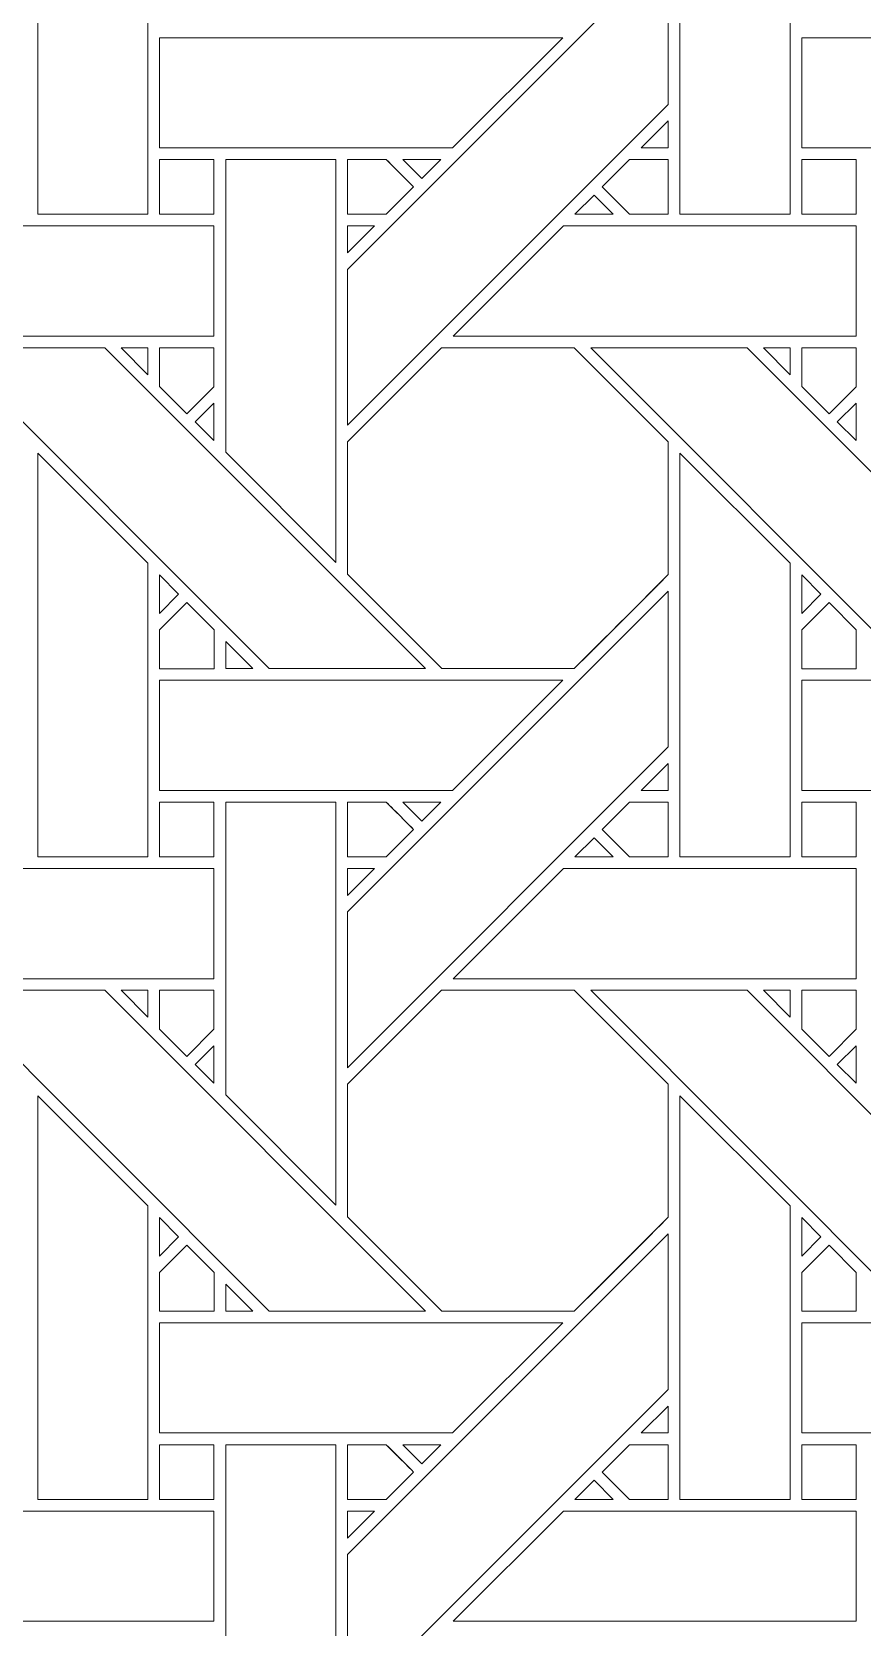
# Model space of a CAD drawing. Header units: inches. Extents: x 3.4 to 21.4, y 0.1 to 18.1.
# Drawn here: x 12.154 to 13.38, y 8.866 to 11.221 of the extents above; entities that cross this region are included whole.
import ezdxf

# ---------------------------------------------------------------- set-up
doc = ezdxf.new("R2010")
doc.units = ezdxf.units.IN
doc.header["$MEASUREMENT"] = 0
doc.layers.add('Design', color=7, linetype='Continuous', lineweight=0)

msp = doc.modelspace()

# ---------------------------------------------------------------- linework, layer by layer
at = {"layer": 'Design'}
for points, knots in [([(3.3829, 18.0948), (3.3829, 18.0948), (3.3829, 0.0948), (3.3829, 0.0948), (3.3829, 0.0948), (21.3829, 0.0948), (21.3829, 0.0948), (21.3829, 0.0948), (21.3829, 18.0948), (21.3829, 18.0948), (21.3829, 18.0948), (3.3829, 18.0948), (3.3829, 18.0948)], [0, 0, 0, 0, 1, 1, 1, 2, 2, 2, 3, 3, 3, 4, 4, 4, 4]), ([(4.2402, 17.2374), (4.2402, 17.2374), (4.2402, 0.9521), (4.2402, 0.9521), (4.2402, 0.9521), (20.5255, 0.9521), (20.5255, 0.9521), (20.5255, 0.9521), (20.5255, 17.2374), (20.5255, 17.2374), (20.5255, 17.2374), (4.2402, 17.2374), (4.2402, 17.2374)], [0, 0, 0, 0, 1, 1, 1, 2, 2, 2, 3, 3, 3, 4, 4, 4, 4]), ([(12.1625, 10.9519), (12.1625, 10.9519), (12.1625, 11.5477), (12.1625, 11.5477), (12.1625, 11.5477), (12.3252, 11.3855), (12.3252, 11.3855), (12.3252, 11.3855), (12.3252, 10.9519), (12.3252, 10.9519), (12.3252, 10.9519), (12.1625, 10.9519), (12.1625, 10.9519)], [0, 0, 0, 0, 1, 1, 1, 2, 2, 2, 3, 3, 3, 4, 4, 4, 4]), ([(13.1112, 10.9519), (13.1112, 10.9519), (13.1112, 11.5477), (13.1112, 11.5477), (13.1112, 11.5477), (13.274, 11.3856), (13.274, 11.3856), (13.274, 11.3856), (13.274, 10.9519), (13.274, 10.9519), (13.274, 10.9519), (13.1112, 10.9519), (13.1112, 10.9519)], [0, 0, 0, 0, 1, 1, 1, 2, 2, 2, 3, 3, 3, 4, 4, 4, 4]), ([(13.0941, 11.1141), (13.0941, 11.1141), (12.6204, 10.6404), (12.6204, 10.6404), (12.6204, 10.6404), (12.6204, 10.8705), (12.6204, 10.8705), (12.6204, 10.8705), (13.0941, 11.3441), (13.0941, 11.3441), (13.0941, 11.3441), (13.0941, 11.1141), (13.0941, 11.1141)], [0, 0, 0, 0, 1, 1, 1, 2, 2, 2, 3, 3, 3, 4, 4, 4, 4]), ([(12.9383, 11.2126), (12.9383, 11.2126), (12.7755, 11.0499), (12.7755, 11.0499), (12.7755, 11.0499), (12.3425, 11.0499), (12.3425, 11.0499), (12.3425, 11.0499), (12.3425, 11.2126), (12.3425, 11.2126), (12.3425, 11.2126), (12.9383, 11.2126), (12.9383, 11.2126)], [0, 0, 0, 0, 1, 1, 1, 2, 2, 2, 3, 3, 3, 4, 4, 4, 4]), ([(13.887, 11.2126), (13.887, 11.2126), (13.7242, 11.0499), (13.7242, 11.0499), (13.7242, 11.0499), (13.2913, 11.0499), (13.2913, 11.0499), (13.2913, 11.0499), (13.2913, 11.2126), (13.2913, 11.2126), (13.2913, 11.2126), (13.887, 11.2126), (13.887, 11.2126)], [0, 0, 0, 0, 1, 1, 1, 2, 2, 2, 3, 3, 3, 4, 4, 4, 4]), ([(13.0543, 11.0499), (13.0543, 11.0499), (13.0941, 11.0897), (13.0941, 11.0897), (13.0941, 11.0897), (13.0941, 11.0499), (13.0941, 11.0499), (13.0941, 11.0499), (13.0543, 11.0499), (13.0543, 11.0499)], [0, 0, 0, 0, 1, 1, 1, 2, 2, 2, 3, 3, 3, 3]), ([(12.3425, 11.0327), (12.3425, 11.0327), (12.4228, 11.0327), (12.4228, 11.0327), (12.4228, 11.0327), (12.4228, 10.9519), (12.4228, 10.9519), (12.4228, 10.9519), (12.3425, 10.9519), (12.3425, 10.9519), (12.3425, 10.9519), (12.3425, 11.0327), (12.3425, 11.0327)], [0, 0, 0, 0, 1, 1, 1, 2, 2, 2, 3, 3, 3, 4, 4, 4, 4]), ([(12.4228, 11.0327), (12.4228, 11.0327), (12.4228, 10.9519), (12.4228, 10.9519), (12.4228, 10.9519), (12.3425, 10.9519), (12.3425, 10.9519), (12.3425, 10.9519), (12.3425, 11.0327), (12.3425, 11.0327), (12.3425, 11.0327), (12.4228, 11.0327), (12.4228, 11.0327)], [0, 0, 0, 0, 1, 1, 1, 2, 2, 2, 3, 3, 3, 4, 4, 4, 4]), ([(12.4403, 10.6004), (12.4403, 10.6004), (12.4403, 11.0326), (12.4403, 11.0326), (12.4403, 11.0326), (12.6032, 11.0326), (12.6032, 11.0326), (12.6032, 11.0326), (12.6032, 10.4375), (12.6032, 10.4375), (12.6032, 10.4375), (12.4403, 10.6004), (12.4403, 10.6004)], [0, 0, 0, 0, 1, 1, 1, 2, 2, 2, 3, 3, 3, 4, 4, 4, 4]), ([(12.6775, 11.0327), (12.6826, 11.0276), (12.7134, 10.9967), (12.7178, 10.9923), (12.7178, 10.9923), (12.6774, 10.9519), (12.6774, 10.9519), (12.6774, 10.9519), (12.6204, 10.9519), (12.6204, 10.9519), (12.6204, 10.9519), (12.6204, 11.0327), (12.6204, 11.0327), (12.6204, 11.0327), (12.6775, 11.0327), (12.6775, 11.0327)], [0, 0, 0, 0, 1, 1, 1, 2, 2, 2, 3, 3, 3, 4, 4, 4, 5, 5, 5, 5]), ([(12.7178, 10.9923), (12.7178, 10.9923), (12.6774, 10.9519), (12.6774, 10.9519), (12.6774, 10.9519), (12.6204, 10.9519), (12.6204, 10.9519), (12.6204, 10.9519), (12.6204, 11.0327), (12.6204, 11.0327), (12.6204, 11.0327), (12.6775, 11.0327), (12.6775, 11.0327), (12.6828, 11.0274), (12.7136, 10.9965), (12.7178, 10.9923)], [0, 0, 0, 0, 1, 1, 1, 2, 2, 2, 3, 3, 3, 4, 4, 4, 5, 5, 5, 5]), ([(12.7018, 11.0326), (12.7018, 11.0326), (12.7583, 11.0326), (12.7583, 11.0326), (12.7583, 11.0326), (12.73, 11.0045), (12.73, 11.0045), (12.73, 11.0045), (12.7018, 11.0326), (12.7018, 11.0326)], [0, 0, 0, 0, 1, 1, 1, 2, 2, 2, 3, 3, 3, 3]), ([(13.037, 10.9519), (13.037, 10.9519), (12.9966, 10.9923), (12.9966, 10.9923), (12.9966, 10.9923), (13.037, 11.0327), (13.037, 11.0327), (13.037, 11.0327), (13.0941, 11.0327), (13.0941, 11.0327), (13.0941, 11.0327), (13.0941, 10.9519), (13.0941, 10.9519), (13.0941, 10.9519), (13.037, 10.9519), (13.037, 10.9519)], [0, 0, 0, 0, 1, 1, 1, 2, 2, 2, 3, 3, 3, 4, 4, 4, 5, 5, 5, 5]), ([(13.0941, 11.0327), (13.0941, 11.0327), (13.0941, 10.9519), (13.0941, 10.9519), (13.0941, 10.9519), (13.037, 10.9519), (13.037, 10.9519), (13.037, 10.9519), (12.9966, 10.9923), (12.9966, 10.9923), (12.9966, 10.9923), (13.037, 11.0327), (13.037, 11.0327), (13.037, 11.0327), (13.0941, 11.0327), (13.0941, 11.0327)], [0, 0, 0, 0, 1, 1, 1, 2, 2, 2, 3, 3, 3, 4, 4, 4, 5, 5, 5, 5]), ([(13.2913, 11.0327), (13.2913, 11.0327), (13.3715, 11.0327), (13.3715, 11.0327), (13.3715, 11.0327), (13.3715, 10.9519), (13.3715, 10.9519), (13.3715, 10.9519), (13.2913, 10.9519), (13.2913, 10.9519), (13.2913, 10.9519), (13.2913, 11.0327), (13.2913, 11.0327)], [0, 0, 0, 0, 1, 1, 1, 2, 2, 2, 3, 3, 3, 4, 4, 4, 4]), ([(13.3715, 11.0327), (13.3715, 11.0327), (13.3715, 10.9519), (13.3715, 10.9519), (13.3715, 10.9519), (13.2913, 10.9519), (13.2913, 10.9519), (13.2913, 10.9519), (13.2913, 11.0327), (13.2913, 11.0327), (13.2913, 11.0327), (13.3715, 11.0327), (13.3715, 11.0327)], [0, 0, 0, 0, 1, 1, 1, 2, 2, 2, 3, 3, 3, 4, 4, 4, 4]), ([(13.0127, 10.9519), (13.0127, 10.9519), (12.9562, 10.9519), (12.9562, 10.9519), (12.9562, 10.9519), (12.9845, 10.9801), (12.9845, 10.9801), (12.9845, 10.9801), (13.0127, 10.9519), (13.0127, 10.9519)], [0, 0, 0, 0, 1, 1, 1, 2, 2, 2, 3, 3, 3, 3]), ([(12.4228, 10.9347), (12.4228, 10.9347), (12.4228, 10.7719), (12.4228, 10.7719), (12.4228, 10.7719), (11.8275, 10.7719), (11.8275, 10.7719), (11.8275, 10.7719), (11.9904, 10.9347), (11.9904, 10.9347), (11.9904, 10.9347), (12.4228, 10.9347), (12.4228, 10.9347)], [0, 0, 0, 0, 1, 1, 1, 2, 2, 2, 3, 3, 3, 4, 4, 4, 4]), ([(12.6602, 10.9347), (12.6602, 10.9347), (12.6204, 10.8949), (12.6204, 10.8949), (12.6204, 10.8949), (12.6204, 10.9347), (12.6204, 10.9347), (12.6204, 10.9347), (12.6602, 10.9347), (12.6602, 10.9347)], [0, 0, 0, 0, 1, 1, 1, 2, 2, 2, 3, 3, 3, 3]), ([(13.3715, 10.9347), (13.3715, 10.9347), (13.3715, 10.7719), (13.3715, 10.7719), (13.3715, 10.7719), (12.7762, 10.7719), (12.7762, 10.7719), (12.7762, 10.7719), (12.9391, 10.9347), (12.9391, 10.9347), (12.9391, 10.9347), (13.3715, 10.9347), (13.3715, 10.9347)], [0, 0, 0, 0, 1, 1, 1, 2, 2, 2, 3, 3, 3, 4, 4, 4, 4]), ([(12.7354, 10.2811), (12.7354, 10.2811), (12.5044, 10.2811), (12.5044, 10.2811), (12.5044, 10.2811), (12.0308, 10.7548), (12.0308, 10.7548), (12.0308, 10.7548), (12.2618, 10.7548), (12.2618, 10.7548), (12.2618, 10.7548), (12.7354, 10.2811), (12.7354, 10.2811)], [0, 0, 0, 0, 1, 1, 1, 2, 2, 2, 3, 3, 3, 4, 4, 4, 4]), ([(12.2859, 10.7548), (12.2859, 10.7548), (12.3253, 10.7548), (12.3253, 10.7548), (12.3253, 10.7548), (12.3253, 10.715), (12.3253, 10.715), (12.3253, 10.715), (12.2859, 10.7548), (12.2859, 10.7548)], [0, 0, 0, 0, 1, 1, 1, 2, 2, 2, 3, 3, 3, 3]), ([(12.4228, 10.7548), (12.4228, 10.7548), (12.4228, 10.6972), (12.4228, 10.6972), (12.4228, 10.6972), (12.3828, 10.6573), (12.3828, 10.6573), (12.3828, 10.6573), (12.3425, 10.6976), (12.3425, 10.6976), (12.3425, 10.6976), (12.3425, 10.7548), (12.3425, 10.7548), (12.3425, 10.7548), (12.4228, 10.7548), (12.4228, 10.7548)], [0, 0, 0, 0, 1, 1, 1, 2, 2, 2, 3, 3, 3, 4, 4, 4, 5, 5, 5, 5]), ([(12.4228, 10.6972), (12.4228, 10.6972), (12.3828, 10.6573), (12.3828, 10.6573), (12.3828, 10.6573), (12.3425, 10.6976), (12.3425, 10.6976), (12.3425, 10.6976), (12.3425, 10.7548), (12.3425, 10.7548), (12.3425, 10.7548), (12.4228, 10.7548), (12.4228, 10.7548), (12.4228, 10.7548), (12.4228, 10.6972), (12.4228, 10.6972)], [0, 0, 0, 0, 1, 1, 1, 2, 2, 2, 3, 3, 3, 4, 4, 4, 5, 5, 5, 5]), ([(12.7591, 10.7548), (12.7591, 10.7548), (12.9553, 10.7548), (12.9553, 10.7548), (12.9553, 10.7548), (13.0941, 10.6161), (13.0941, 10.6161), (13.0941, 10.6161), (13.0941, 10.4199), (13.0941, 10.4199), (13.0763, 10.4019), (12.9643, 10.2902), (12.9553, 10.2812), (12.9553, 10.2812), (12.7596, 10.2812), (12.7596, 10.2812), (12.7596, 10.2812), (12.6204, 10.4204), (12.6204, 10.4204), (12.6204, 10.4204), (12.6204, 10.6161), (12.6204, 10.6161), (12.6204, 10.6161), (12.7591, 10.7548), (12.7591, 10.7548)], [0, 0, 0, 0, 1, 1, 1, 2, 2, 2, 3, 3, 3, 4, 4, 4, 5, 5, 5, 6, 6, 6, 7, 7, 7, 8, 8, 8, 8]), ([(13.0941, 10.6161), (13.0941, 10.6161), (13.0941, 10.4199), (13.0941, 10.4199), (13.0759, 10.4016), (12.9641, 10.2899), (12.9553, 10.2812), (12.9553, 10.2812), (12.7596, 10.2812), (12.7596, 10.2812), (12.7596, 10.2812), (12.6204, 10.4204), (12.6204, 10.4204), (12.6204, 10.4204), (12.6204, 10.6161), (12.6204, 10.6161), (12.6204, 10.6161), (12.7591, 10.7548), (12.7591, 10.7548), (12.7591, 10.7548), (12.9553, 10.7548), (12.9553, 10.7548), (12.9553, 10.7548), (13.0941, 10.6161), (13.0941, 10.6161)], [0, 0, 0, 0, 1, 1, 1, 2, 2, 2, 3, 3, 3, 4, 4, 4, 5, 5, 5, 6, 6, 6, 7, 7, 7, 8, 8, 8, 8]), ([(13.6841, 10.2811), (13.6841, 10.2811), (13.4531, 10.2811), (13.4531, 10.2811), (13.4531, 10.2811), (12.9795, 10.7548), (12.9795, 10.7548), (12.9795, 10.7548), (13.2105, 10.7548), (13.2105, 10.7548), (13.2105, 10.7548), (13.6841, 10.2811), (13.6841, 10.2811)], [0, 0, 0, 0, 1, 1, 1, 2, 2, 2, 3, 3, 3, 4, 4, 4, 4]), ([(13.2346, 10.7548), (13.2346, 10.7548), (13.2741, 10.7548), (13.2741, 10.7548), (13.2741, 10.7548), (13.2741, 10.715), (13.2741, 10.715), (13.2741, 10.715), (13.2346, 10.7548), (13.2346, 10.7548)], [0, 0, 0, 0, 1, 1, 1, 2, 2, 2, 3, 3, 3, 3]), ([(13.3715, 10.7548), (13.3715, 10.7548), (13.3715, 10.6972), (13.3715, 10.6972), (13.3715, 10.6972), (13.3316, 10.6573), (13.3316, 10.6573), (13.3316, 10.6573), (13.2913, 10.6976), (13.2913, 10.6976), (13.2913, 10.6976), (13.2913, 10.7548), (13.2913, 10.7548), (13.2913, 10.7548), (13.3715, 10.7548), (13.3715, 10.7548)], [0, 0, 0, 0, 1, 1, 1, 2, 2, 2, 3, 3, 3, 4, 4, 4, 5, 5, 5, 5]), ([(13.3715, 10.6972), (13.3715, 10.6972), (13.3316, 10.6573), (13.3316, 10.6573), (13.3316, 10.6573), (13.2913, 10.6976), (13.2913, 10.6976), (13.2913, 10.6976), (13.2913, 10.7548), (13.2913, 10.7548), (13.2913, 10.7548), (13.3715, 10.7548), (13.3715, 10.7548), (13.3715, 10.7548), (13.3715, 10.6972), (13.3715, 10.6972)], [0, 0, 0, 0, 1, 1, 1, 2, 2, 2, 3, 3, 3, 4, 4, 4, 5, 5, 5, 5]), ([(12.4228, 10.6729), (12.4228, 10.6729), (12.4228, 10.6178), (12.4228, 10.6178), (12.4228, 10.6178), (12.395, 10.6452), (12.395, 10.6452), (12.395, 10.6452), (12.4228, 10.6729), (12.4228, 10.6729)], [0, 0, 0, 0, 1, 1, 1, 2, 2, 2, 3, 3, 3, 3]), ([(13.3715, 10.6729), (13.3715, 10.6729), (13.3715, 10.6178), (13.3715, 10.6178), (13.3715, 10.6178), (13.3438, 10.6452), (13.3438, 10.6452), (13.3438, 10.6452), (13.3715, 10.6729), (13.3715, 10.6729)], [0, 0, 0, 0, 1, 1, 1, 2, 2, 2, 3, 3, 3, 3]), ([(12.1625, 10.0031), (12.1625, 10.0031), (12.1625, 10.599), (12.1625, 10.599), (12.1625, 10.599), (12.3252, 10.4368), (12.3252, 10.4368), (12.3252, 10.4368), (12.3252, 10.0031), (12.3252, 10.0031), (12.3252, 10.0031), (12.1625, 10.0031), (12.1625, 10.0031)], [0, 0, 0, 0, 1, 1, 1, 2, 2, 2, 3, 3, 3, 4, 4, 4, 4]), ([(13.1112, 10.0031), (13.1112, 10.0031), (13.1112, 10.599), (13.1112, 10.599), (13.1112, 10.599), (13.274, 10.4368), (13.274, 10.4368), (13.274, 10.4368), (13.274, 10.0031), (13.274, 10.0031), (13.274, 10.0031), (13.1112, 10.0031), (13.1112, 10.0031)], [0, 0, 0, 0, 1, 1, 1, 2, 2, 2, 3, 3, 3, 4, 4, 4, 4]), ([(12.3425, 10.3626), (12.3425, 10.3626), (12.3425, 10.4193), (12.3425, 10.4193), (12.3425, 10.4193), (12.3707, 10.3908), (12.3707, 10.3908), (12.3707, 10.3908), (12.3425, 10.3626), (12.3425, 10.3626)], [0, 0, 0, 0, 1, 1, 1, 2, 2, 2, 3, 3, 3, 3]), ([(13.2913, 10.3626), (13.2913, 10.3626), (13.2913, 10.4193), (13.2913, 10.4193), (13.2913, 10.4193), (13.3195, 10.3908), (13.3195, 10.3908), (13.3195, 10.3908), (13.2913, 10.3626), (13.2913, 10.3626)], [0, 0, 0, 0, 1, 1, 1, 2, 2, 2, 3, 3, 3, 3]), ([(13.0941, 10.1654), (13.0941, 10.1654), (12.6204, 9.6917), (12.6204, 9.6917), (12.6204, 9.6917), (12.6204, 9.9218), (12.6204, 9.9218), (12.6204, 9.9218), (13.0941, 10.3954), (13.0941, 10.3954), (13.0941, 10.3954), (13.0941, 10.1654), (13.0941, 10.1654)], [0, 0, 0, 0, 1, 1, 1, 2, 2, 2, 3, 3, 3, 4, 4, 4, 4]), ([(12.3425, 10.2809), (12.3425, 10.2809), (12.3425, 10.3382), (12.3425, 10.3382), (12.3425, 10.3382), (12.3829, 10.3785), (12.3829, 10.3785), (12.3829, 10.3785), (12.4232, 10.3382), (12.4232, 10.3382), (12.4232, 10.3382), (12.4232, 10.2809), (12.4232, 10.2809), (12.4232, 10.2809), (12.3425, 10.2809), (12.3425, 10.2809)], [0, 0, 0, 0, 1, 1, 1, 2, 2, 2, 3, 3, 3, 4, 4, 4, 5, 5, 5, 5]), ([(12.3829, 10.3785), (12.3829, 10.3785), (12.4232, 10.3382), (12.4232, 10.3382), (12.4232, 10.3382), (12.4232, 10.2809), (12.4232, 10.2809), (12.4232, 10.2809), (12.3425, 10.2809), (12.3425, 10.2809), (12.3425, 10.2809), (12.3425, 10.3382), (12.3425, 10.3382), (12.3425, 10.3382), (12.3829, 10.3785), (12.3829, 10.3785)], [0, 0, 0, 0, 1, 1, 1, 2, 2, 2, 3, 3, 3, 4, 4, 4, 5, 5, 5, 5]), ([(13.2913, 10.2809), (13.2913, 10.2809), (13.2913, 10.3382), (13.2913, 10.3382), (13.2913, 10.3382), (13.3316, 10.3785), (13.3316, 10.3785), (13.3316, 10.3785), (13.3719, 10.3382), (13.3719, 10.3382), (13.3719, 10.3382), (13.3719, 10.2809), (13.3719, 10.2809), (13.3719, 10.2809), (13.2913, 10.2809), (13.2913, 10.2809)], [0, 0, 0, 0, 1, 1, 1, 2, 2, 2, 3, 3, 3, 4, 4, 4, 5, 5, 5, 5]), ([(13.2973, 10.3442), (13.2973, 10.3442), (13.3316, 10.3785), (13.3316, 10.3785), (13.3316, 10.3785), (13.3719, 10.3382), (13.3719, 10.3382), (13.3719, 10.3382), (13.3719, 10.2809), (13.3719, 10.2809), (13.3719, 10.2809), (13.2913, 10.2809), (13.2913, 10.2809), (13.2913, 10.2809), (13.2913, 10.3382), (13.2913, 10.3382), (13.2913, 10.3382), (13.2973, 10.3442), (13.2973, 10.3442)], [0, 0, 0, 0, 1, 1, 1, 2, 2, 2, 3, 3, 3, 4, 4, 4, 5, 5, 5, 6, 6, 6, 6]), ([(12.4405, 10.2811), (12.4405, 10.2811), (12.4405, 10.3209), (12.4405, 10.3209), (12.4405, 10.3209), (12.4802, 10.2811), (12.4802, 10.2811), (12.4802, 10.2811), (12.4405, 10.2811), (12.4405, 10.2811)], [0, 0, 0, 0, 1, 1, 1, 2, 2, 2, 3, 3, 3, 3]), ([(12.9382, 10.2639), (12.9382, 10.2639), (12.7755, 10.1012), (12.7755, 10.1012), (12.7755, 10.1012), (12.3425, 10.1012), (12.3425, 10.1012), (12.3425, 10.1012), (12.3425, 10.2639), (12.3425, 10.2639), (12.3425, 10.2639), (12.9382, 10.2639), (12.9382, 10.2639)], [0, 0, 0, 0, 1, 1, 1, 2, 2, 2, 3, 3, 3, 4, 4, 4, 4]), ([(13.887, 10.2639), (13.887, 10.2639), (13.7242, 10.1012), (13.7242, 10.1012), (13.7242, 10.1012), (13.2913, 10.1012), (13.2913, 10.1012), (13.2913, 10.1012), (13.2913, 10.2639), (13.2913, 10.2639), (13.2913, 10.2639), (13.887, 10.2639), (13.887, 10.2639)], [0, 0, 0, 0, 1, 1, 1, 2, 2, 2, 3, 3, 3, 4, 4, 4, 4]), ([(13.0543, 10.1012), (13.0543, 10.1012), (13.0941, 10.141), (13.0941, 10.141), (13.0941, 10.141), (13.0941, 10.1012), (13.0941, 10.1012), (13.0941, 10.1012), (13.0543, 10.1012), (13.0543, 10.1012)], [0, 0, 0, 0, 1, 1, 1, 2, 2, 2, 3, 3, 3, 3]), ([(12.3425, 10.0839), (12.3425, 10.0839), (12.4228, 10.0839), (12.4228, 10.0839), (12.4228, 10.0839), (12.4228, 10.0031), (12.4228, 10.0031), (12.4228, 10.0031), (12.3425, 10.0031), (12.3425, 10.0031), (12.3425, 10.0031), (12.3425, 10.0839), (12.3425, 10.0839)], [0, 0, 0, 0, 1, 1, 1, 2, 2, 2, 3, 3, 3, 4, 4, 4, 4]), ([(12.4228, 10.0839), (12.4228, 10.0839), (12.4228, 10.0031), (12.4228, 10.0031), (12.4228, 10.0031), (12.3425, 10.0031), (12.3425, 10.0031), (12.3425, 10.0031), (12.3425, 10.0839), (12.3425, 10.0839), (12.3425, 10.0839), (12.4228, 10.0839), (12.4228, 10.0839)], [0, 0, 0, 0, 1, 1, 1, 2, 2, 2, 3, 3, 3, 4, 4, 4, 4]), ([(12.4403, 9.6517), (12.4403, 9.6517), (12.4403, 10.0839), (12.4403, 10.0839), (12.4403, 10.0839), (12.6032, 10.0839), (12.6032, 10.0839), (12.6032, 10.0839), (12.6032, 9.4888), (12.6032, 9.4888), (12.6032, 9.4888), (12.4403, 9.6517), (12.4403, 9.6517)], [0, 0, 0, 0, 1, 1, 1, 2, 2, 2, 3, 3, 3, 4, 4, 4, 4]), ([(12.6775, 10.0839), (12.6826, 10.0788), (12.7134, 10.048), (12.7178, 10.0436), (12.7178, 10.0436), (12.6774, 10.0032), (12.6774, 10.0032), (12.6774, 10.0032), (12.6204, 10.0032), (12.6204, 10.0032), (12.6204, 10.0032), (12.6204, 10.0839), (12.6204, 10.0839), (12.6204, 10.0839), (12.6775, 10.0839), (12.6775, 10.0839)], [0, 0, 0, 0, 1, 1, 1, 2, 2, 2, 3, 3, 3, 4, 4, 4, 5, 5, 5, 5]), ([(12.7019, 10.0595), (12.7019, 10.0595), (12.7178, 10.0436), (12.7178, 10.0436), (12.7178, 10.0436), (12.6774, 10.0032), (12.6774, 10.0032), (12.6774, 10.0032), (12.6204, 10.0032), (12.6204, 10.0032), (12.6204, 10.0032), (12.6204, 10.0839), (12.6204, 10.0839), (12.6204, 10.0839), (12.6775, 10.0839), (12.6775, 10.0839), (12.6828, 10.0786), (12.6927, 10.0688), (12.7019, 10.0595)], [0, 0, 0, 0, 1, 1, 1, 2, 2, 2, 3, 3, 3, 4, 4, 4, 5, 5, 5, 6, 6, 6, 6]), ([(12.7018, 10.0839), (12.7018, 10.0839), (12.7583, 10.0839), (12.7583, 10.0839), (12.7583, 10.0839), (12.73, 10.0557), (12.73, 10.0557), (12.73, 10.0557), (12.7018, 10.0839), (12.7018, 10.0839)], [0, 0, 0, 0, 1, 1, 1, 2, 2, 2, 3, 3, 3, 3]), ([(13.037, 10.0031), (13.037, 10.0031), (12.9966, 10.0435), (12.9966, 10.0435), (12.9966, 10.0435), (13.037, 10.084), (13.037, 10.084), (13.037, 10.084), (13.0941, 10.084), (13.0941, 10.084), (13.0941, 10.084), (13.0941, 10.0031), (13.0941, 10.0031), (13.0941, 10.0031), (13.037, 10.0031), (13.037, 10.0031)], [0, 0, 0, 0, 1, 1, 1, 2, 2, 2, 3, 3, 3, 4, 4, 4, 5, 5, 5, 5]), ([(13.0941, 10.084), (13.0941, 10.084), (13.0941, 10.0031), (13.0941, 10.0031), (13.0941, 10.0031), (13.037, 10.0031), (13.037, 10.0031), (13.037, 10.0031), (12.9966, 10.0435), (12.9966, 10.0435), (12.9966, 10.0435), (13.037, 10.084), (13.037, 10.084), (13.037, 10.084), (13.0941, 10.084), (13.0941, 10.084)], [0, 0, 0, 0, 1, 1, 1, 2, 2, 2, 3, 3, 3, 4, 4, 4, 5, 5, 5, 5]), ([(13.2913, 10.0839), (13.2913, 10.0839), (13.3715, 10.0839), (13.3715, 10.0839), (13.3715, 10.0839), (13.3715, 10.0031), (13.3715, 10.0031), (13.3715, 10.0031), (13.2913, 10.0031), (13.2913, 10.0031), (13.2913, 10.0031), (13.2913, 10.0839), (13.2913, 10.0839)], [0, 0, 0, 0, 1, 1, 1, 2, 2, 2, 3, 3, 3, 4, 4, 4, 4]), ([(13.3715, 10.0839), (13.3715, 10.0839), (13.3715, 10.0031), (13.3715, 10.0031), (13.3715, 10.0031), (13.2913, 10.0031), (13.2913, 10.0031), (13.2913, 10.0031), (13.2913, 10.0839), (13.2913, 10.0839), (13.2913, 10.0839), (13.3715, 10.0839), (13.3715, 10.0839)], [0, 0, 0, 0, 1, 1, 1, 2, 2, 2, 3, 3, 3, 4, 4, 4, 4]), ([(13.0127, 10.0031), (13.0127, 10.0031), (12.9562, 10.0031), (12.9562, 10.0031), (12.9562, 10.0031), (12.9845, 10.0314), (12.9845, 10.0314), (12.9845, 10.0314), (13.0127, 10.0031), (13.0127, 10.0031)], [0, 0, 0, 0, 1, 1, 1, 2, 2, 2, 3, 3, 3, 3]), ([(12.4228, 9.986), (12.4228, 9.986), (12.4228, 9.8232), (12.4228, 9.8232), (12.4228, 9.8232), (11.8275, 9.8232), (11.8275, 9.8232), (11.8275, 9.8232), (11.9904, 9.986), (11.9904, 9.986), (11.9904, 9.986), (12.4228, 9.986), (12.4228, 9.986)], [0, 0, 0, 0, 1, 1, 1, 2, 2, 2, 3, 3, 3, 4, 4, 4, 4]), ([(12.6602, 9.986), (12.6602, 9.986), (12.6204, 9.9462), (12.6204, 9.9462), (12.6204, 9.9462), (12.6204, 9.986), (12.6204, 9.986), (12.6204, 9.986), (12.6602, 9.986), (12.6602, 9.986)], [0, 0, 0, 0, 1, 1, 1, 2, 2, 2, 3, 3, 3, 3]), ([(13.3715, 9.986), (13.3715, 9.986), (13.3715, 9.8232), (13.3715, 9.8232), (13.3715, 9.8232), (12.7762, 9.8232), (12.7762, 9.8232), (12.7762, 9.8232), (12.9391, 9.986), (12.9391, 9.986), (12.9391, 9.986), (13.3715, 9.986), (13.3715, 9.986)], [0, 0, 0, 0, 1, 1, 1, 2, 2, 2, 3, 3, 3, 4, 4, 4, 4]), ([(12.7354, 9.3324), (12.7354, 9.3324), (12.5044, 9.3324), (12.5044, 9.3324), (12.5044, 9.3324), (12.0308, 9.8061), (12.0308, 9.8061), (12.0308, 9.8061), (12.2618, 9.8061), (12.2618, 9.8061), (12.2618, 9.8061), (12.7354, 9.3324), (12.7354, 9.3324)], [0, 0, 0, 0, 1, 1, 1, 2, 2, 2, 3, 3, 3, 4, 4, 4, 4]), ([(12.2859, 9.8061), (12.2859, 9.8061), (12.3253, 9.8061), (12.3253, 9.8061), (12.3253, 9.8061), (12.3253, 9.7662), (12.3253, 9.7662), (12.3253, 9.7662), (12.2859, 9.8061), (12.2859, 9.8061)], [0, 0, 0, 0, 1, 1, 1, 2, 2, 2, 3, 3, 3, 3]), ([(12.4228, 9.8061), (12.4228, 9.8061), (12.4228, 9.7485), (12.4228, 9.7485), (12.4228, 9.7485), (12.3828, 9.7085), (12.3828, 9.7085), (12.3828, 9.7085), (12.3425, 9.7489), (12.3425, 9.7489), (12.3425, 9.7489), (12.3425, 9.8061), (12.3425, 9.8061), (12.3425, 9.8061), (12.4228, 9.8061), (12.4228, 9.8061)], [0, 0, 0, 0, 1, 1, 1, 2, 2, 2, 3, 3, 3, 4, 4, 4, 5, 5, 5, 5]), ([(12.4228, 9.7485), (12.4228, 9.7485), (12.3828, 9.7085), (12.3828, 9.7085), (12.3828, 9.7085), (12.3425, 9.7489), (12.3425, 9.7489), (12.3425, 9.7489), (12.3425, 9.8061), (12.3425, 9.8061), (12.3425, 9.8061), (12.4228, 9.8061), (12.4228, 9.8061), (12.4228, 9.8061), (12.4228, 9.7485), (12.4228, 9.7485)], [0, 0, 0, 0, 1, 1, 1, 2, 2, 2, 3, 3, 3, 4, 4, 4, 5, 5, 5, 5]), ([(12.7591, 9.8061), (12.7591, 9.8061), (12.9553, 9.8061), (12.9553, 9.8061), (12.9553, 9.8061), (13.0941, 9.6673), (13.0941, 9.6673), (13.0941, 9.6673), (13.0941, 9.4711), (13.0941, 9.4711), (13.0763, 9.4532), (12.9643, 9.3414), (12.9553, 9.3324), (12.9553, 9.3324), (12.7596, 9.3324), (12.7596, 9.3324), (12.7596, 9.3324), (12.6204, 9.4717), (12.6204, 9.4717), (12.6204, 9.4717), (12.6204, 9.6673), (12.6204, 9.6673), (12.6204, 9.6673), (12.7591, 9.8061), (12.7591, 9.8061)], [0, 0, 0, 0, 1, 1, 1, 2, 2, 2, 3, 3, 3, 4, 4, 4, 5, 5, 5, 6, 6, 6, 7, 7, 7, 8, 8, 8, 8]), ([(13.0941, 9.4711), (13.0759, 9.4529), (12.9641, 9.3412), (12.9553, 9.3324), (12.9553, 9.3324), (12.7596, 9.3324), (12.7596, 9.3324), (12.7596, 9.3324), (12.6204, 9.4717), (12.6204, 9.4717), (12.6204, 9.4717), (12.6204, 9.6673), (12.6204, 9.6673), (12.6204, 9.6673), (12.7591, 9.8061), (12.7591, 9.8061), (12.7591, 9.8061), (12.9553, 9.8061), (12.9553, 9.8061), (12.9553, 9.8061), (13.0941, 9.6673), (13.0941, 9.6673), (13.0941, 9.6673), (13.0941, 9.4711), (13.0941, 9.4711)], [0, 0, 0, 0, 1, 1, 1, 2, 2, 2, 3, 3, 3, 4, 4, 4, 5, 5, 5, 6, 6, 6, 7, 7, 7, 8, 8, 8, 8]), ([(13.4531, 9.3324), (13.4531, 9.3324), (12.9795, 9.8061), (12.9795, 9.8061), (12.9795, 9.8061), (13.2105, 9.8061), (13.2105, 9.8061), (13.2105, 9.8061), (13.6841, 9.3324), (13.6841, 9.3324), (13.6841, 9.3324), (13.4531, 9.3324), (13.4531, 9.3324)], [0, 0, 0, 0, 1, 1, 1, 2, 2, 2, 3, 3, 3, 4, 4, 4, 4]), ([(13.2346, 9.8061), (13.2346, 9.8061), (13.2741, 9.8061), (13.2741, 9.8061), (13.2741, 9.8061), (13.2741, 9.7662), (13.2741, 9.7662), (13.2741, 9.7662), (13.2346, 9.8061), (13.2346, 9.8061)], [0, 0, 0, 0, 1, 1, 1, 2, 2, 2, 3, 3, 3, 3]), ([(13.3715, 9.8061), (13.3715, 9.8061), (13.3715, 9.7485), (13.3715, 9.7485), (13.3715, 9.7485), (13.3316, 9.7085), (13.3316, 9.7085), (13.3316, 9.7085), (13.2913, 9.7489), (13.2913, 9.7489), (13.2913, 9.7489), (13.2913, 9.8061), (13.2913, 9.8061), (13.2913, 9.8061), (13.3715, 9.8061), (13.3715, 9.8061)], [0, 0, 0, 0, 1, 1, 1, 2, 2, 2, 3, 3, 3, 4, 4, 4, 5, 5, 5, 5]), ([(13.3715, 9.7485), (13.3715, 9.7485), (13.3316, 9.7085), (13.3316, 9.7085), (13.3316, 9.7085), (13.2913, 9.7489), (13.2913, 9.7489), (13.2913, 9.7489), (13.2913, 9.8061), (13.2913, 9.8061), (13.2913, 9.8061), (13.3715, 9.8061), (13.3715, 9.8061), (13.3715, 9.8061), (13.3715, 9.7485), (13.3715, 9.7485)], [0, 0, 0, 0, 1, 1, 1, 2, 2, 2, 3, 3, 3, 4, 4, 4, 5, 5, 5, 5]), ([(12.4228, 9.7242), (12.4228, 9.7242), (12.4228, 9.6691), (12.4228, 9.6691), (12.4228, 9.6691), (12.395, 9.6964), (12.395, 9.6964), (12.395, 9.6964), (12.4228, 9.7242), (12.4228, 9.7242)], [0, 0, 0, 0, 1, 1, 1, 2, 2, 2, 3, 3, 3, 3]), ([(13.3715, 9.7242), (13.3715, 9.7242), (13.3715, 9.6691), (13.3715, 9.6691), (13.3715, 9.6691), (13.3438, 9.6964), (13.3438, 9.6964), (13.3438, 9.6964), (13.3715, 9.7242), (13.3715, 9.7242)], [0, 0, 0, 0, 1, 1, 1, 2, 2, 2, 3, 3, 3, 3]), ([(12.1625, 9.0544), (12.1625, 9.0544), (12.1625, 9.6502), (12.1625, 9.6502), (12.1625, 9.6502), (12.3252, 9.4881), (12.3252, 9.4881), (12.3252, 9.4881), (12.3252, 9.0544), (12.3252, 9.0544), (12.3252, 9.0544), (12.1625, 9.0544), (12.1625, 9.0544)], [0, 0, 0, 0, 1, 1, 1, 2, 2, 2, 3, 3, 3, 4, 4, 4, 4]), ([(13.1112, 9.0544), (13.1112, 9.0544), (13.1112, 9.6502), (13.1112, 9.6502), (13.1112, 9.6502), (13.274, 9.4881), (13.274, 9.4881), (13.274, 9.4881), (13.274, 9.0544), (13.274, 9.0544), (13.274, 9.0544), (13.1112, 9.0544), (13.1112, 9.0544)], [0, 0, 0, 0, 1, 1, 1, 2, 2, 2, 3, 3, 3, 4, 4, 4, 4]), ([(12.3425, 9.4138), (12.3425, 9.4138), (12.3425, 9.4706), (12.3425, 9.4706), (12.3425, 9.4706), (12.3707, 9.442), (12.3707, 9.442), (12.3707, 9.442), (12.3425, 9.4138), (12.3425, 9.4138)], [0, 0, 0, 0, 1, 1, 1, 2, 2, 2, 3, 3, 3, 3]), ([(13.2913, 9.4138), (13.2913, 9.4138), (13.2913, 9.4706), (13.2913, 9.4706), (13.2913, 9.4706), (13.3195, 9.442), (13.3195, 9.442), (13.3195, 9.442), (13.2913, 9.4138), (13.2913, 9.4138)], [0, 0, 0, 0, 1, 1, 1, 2, 2, 2, 3, 3, 3, 3]), ([(13.0941, 9.2166), (13.0941, 9.2166), (12.6204, 8.743), (12.6204, 8.743), (12.6204, 8.743), (12.6204, 8.9731), (12.6204, 8.9731), (12.6204, 8.9731), (13.0941, 9.4467), (13.0941, 9.4467), (13.0941, 9.4467), (13.0941, 9.2166), (13.0941, 9.2166)], [0, 0, 0, 0, 1, 1, 1, 2, 2, 2, 3, 3, 3, 4, 4, 4, 4]), ([(12.3425, 9.3322), (12.3425, 9.3322), (12.3425, 9.3895), (12.3425, 9.3895), (12.3425, 9.3895), (12.3829, 9.4298), (12.3829, 9.4298), (12.3829, 9.4298), (12.4232, 9.3895), (12.4232, 9.3895), (12.4232, 9.3895), (12.4232, 9.3322), (12.4232, 9.3322), (12.4232, 9.3322), (12.3425, 9.3322), (12.3425, 9.3322)], [0, 0, 0, 0, 1, 1, 1, 2, 2, 2, 3, 3, 3, 4, 4, 4, 5, 5, 5, 5]), ([(12.3829, 9.4298), (12.3829, 9.4298), (12.4232, 9.3895), (12.4232, 9.3895), (12.4232, 9.3895), (12.4232, 9.3322), (12.4232, 9.3322), (12.4232, 9.3322), (12.3425, 9.3322), (12.3425, 9.3322), (12.3425, 9.3322), (12.3425, 9.3895), (12.3425, 9.3895), (12.3425, 9.3895), (12.3829, 9.4298), (12.3829, 9.4298)], [0, 0, 0, 0, 1, 1, 1, 2, 2, 2, 3, 3, 3, 4, 4, 4, 5, 5, 5, 5]), ([(13.2913, 9.3322), (13.2913, 9.3322), (13.2913, 9.3895), (13.2913, 9.3895), (13.2913, 9.3895), (13.3316, 9.4298), (13.3316, 9.4298), (13.3316, 9.4298), (13.3719, 9.3895), (13.3719, 9.3895), (13.3719, 9.3895), (13.3719, 9.3322), (13.3719, 9.3322), (13.3719, 9.3322), (13.2913, 9.3322), (13.2913, 9.3322)], [0, 0, 0, 0, 1, 1, 1, 2, 2, 2, 3, 3, 3, 4, 4, 4, 5, 5, 5, 5]), ([(13.2967, 9.3949), (13.2967, 9.3949), (13.3316, 9.4298), (13.3316, 9.4298), (13.3316, 9.4298), (13.3719, 9.3895), (13.3719, 9.3895), (13.3719, 9.3895), (13.3719, 9.3322), (13.3719, 9.3322), (13.3719, 9.3322), (13.2913, 9.3322), (13.2913, 9.3322), (13.2913, 9.3322), (13.2913, 9.3895), (13.2913, 9.3895), (13.2913, 9.3895), (13.2967, 9.3949), (13.2967, 9.3949)], [0, 0, 0, 0, 1, 1, 1, 2, 2, 2, 3, 3, 3, 4, 4, 4, 5, 5, 5, 6, 6, 6, 6]), ([(12.4405, 9.3324), (12.4405, 9.3324), (12.4405, 9.3722), (12.4405, 9.3722), (12.4405, 9.3722), (12.4802, 9.3324), (12.4802, 9.3324), (12.4802, 9.3324), (12.4405, 9.3324), (12.4405, 9.3324)], [0, 0, 0, 0, 1, 1, 1, 2, 2, 2, 3, 3, 3, 3]), ([(12.3425, 9.1525), (12.3425, 9.1525), (12.3425, 9.3152), (12.3425, 9.3152), (12.3425, 9.3152), (12.9382, 9.3152), (12.9382, 9.3152), (12.9382, 9.3152), (12.7755, 9.1525), (12.7755, 9.1525), (12.7755, 9.1525), (12.3425, 9.1525), (12.3425, 9.1525)], [0, 0, 0, 0, 1, 1, 1, 2, 2, 2, 3, 3, 3, 4, 4, 4, 4]), ([(13.2913, 9.1525), (13.2913, 9.1525), (13.2913, 9.3152), (13.2913, 9.3152), (13.2913, 9.3152), (13.887, 9.3152), (13.887, 9.3152), (13.887, 9.3152), (13.7242, 9.1525), (13.7242, 9.1525), (13.7242, 9.1525), (13.2913, 9.1525), (13.2913, 9.1525)], [0, 0, 0, 0, 1, 1, 1, 2, 2, 2, 3, 3, 3, 4, 4, 4, 4]), ([(13.0543, 9.1525), (13.0543, 9.1525), (13.0941, 9.1923), (13.0941, 9.1923), (13.0941, 9.1923), (13.0941, 9.1525), (13.0941, 9.1525), (13.0941, 9.1525), (13.0543, 9.1525), (13.0543, 9.1525)], [0, 0, 0, 0, 1, 1, 1, 2, 2, 2, 3, 3, 3, 3]), ([(12.3425, 9.1352), (12.3425, 9.1352), (12.4228, 9.1352), (12.4228, 9.1352), (12.4228, 9.1352), (12.4228, 9.0544), (12.4228, 9.0544), (12.4228, 9.0544), (12.3425, 9.0544), (12.3425, 9.0544), (12.3425, 9.0544), (12.3425, 9.1352), (12.3425, 9.1352)], [0, 0, 0, 0, 1, 1, 1, 2, 2, 2, 3, 3, 3, 4, 4, 4, 4]), ([(12.3425, 9.0544), (12.3425, 9.0544), (12.3425, 9.1352), (12.3425, 9.1352), (12.3425, 9.1352), (12.4228, 9.1352), (12.4228, 9.1352), (12.4228, 9.1352), (12.4228, 9.0544), (12.4228, 9.0544), (12.4228, 9.0544), (12.3425, 9.0544), (12.3425, 9.0544)], [0, 0, 0, 0, 1, 1, 1, 2, 2, 2, 3, 3, 3, 4, 4, 4, 4]), ([(12.6032, 9.1352), (12.6032, 9.1352), (12.6032, 8.5401), (12.6032, 8.5401), (12.6032, 8.5401), (12.4403, 8.703), (12.4403, 8.703), (12.4403, 8.703), (12.4403, 9.1352), (12.4403, 9.1352), (12.4403, 9.1352), (12.6032, 9.1352), (12.6032, 9.1352)], [0, 0, 0, 0, 1, 1, 1, 2, 2, 2, 3, 3, 3, 4, 4, 4, 4]), ([(12.6775, 9.1352), (12.6826, 9.1301), (12.7134, 9.0993), (12.7178, 9.0948), (12.7178, 9.0948), (12.6774, 9.0544), (12.6774, 9.0544), (12.6774, 9.0544), (12.6204, 9.0544), (12.6204, 9.0544), (12.6204, 9.0544), (12.6204, 9.1352), (12.6204, 9.1352), (12.6204, 9.1352), (12.6775, 9.1352), (12.6775, 9.1352)], [0, 0, 0, 0, 1, 1, 1, 2, 2, 2, 3, 3, 3, 4, 4, 4, 5, 5, 5, 5]), ([(12.6204, 9.0544), (12.6204, 9.0544), (12.6204, 9.1352), (12.6204, 9.1352), (12.6204, 9.1352), (12.6775, 9.1352), (12.6775, 9.1352), (12.6829, 9.1298), (12.7137, 9.0989), (12.7178, 9.0948), (12.7178, 9.0948), (12.6774, 9.0544), (12.6774, 9.0544), (12.6774, 9.0544), (12.6204, 9.0544), (12.6204, 9.0544)], [0, 0, 0, 0, 1, 1, 1, 2, 2, 2, 3, 3, 3, 4, 4, 4, 5, 5, 5, 5]), ([(12.7018, 9.1352), (12.7018, 9.1352), (12.7583, 9.1352), (12.7583, 9.1352), (12.7583, 9.1352), (12.73, 9.107), (12.73, 9.107), (12.73, 9.107), (12.7018, 9.1352), (12.7018, 9.1352)], [0, 0, 0, 0, 1, 1, 1, 2, 2, 2, 3, 3, 3, 3]), ([(13.037, 9.0544), (13.037, 9.0544), (12.9966, 9.0948), (12.9966, 9.0948), (12.9966, 9.0948), (13.037, 9.1352), (13.037, 9.1352), (13.037, 9.1352), (13.0941, 9.1352), (13.0941, 9.1352), (13.0941, 9.1352), (13.0941, 9.0544), (13.0941, 9.0544), (13.0941, 9.0544), (13.037, 9.0544), (13.037, 9.0544)], [0, 0, 0, 0, 1, 1, 1, 2, 2, 2, 3, 3, 3, 4, 4, 4, 5, 5, 5, 5]), ([(13.0941, 9.1352), (13.0941, 9.1352), (13.0941, 9.0544), (13.0941, 9.0544), (13.0941, 9.0544), (13.037, 9.0544), (13.037, 9.0544), (13.037, 9.0544), (12.9966, 9.0948), (12.9966, 9.0948), (12.9966, 9.0948), (13.037, 9.1352), (13.037, 9.1352), (13.037, 9.1352), (13.0941, 9.1352), (13.0941, 9.1352)], [0, 0, 0, 0, 1, 1, 1, 2, 2, 2, 3, 3, 3, 4, 4, 4, 5, 5, 5, 5]), ([(13.2913, 9.1352), (13.2913, 9.1352), (13.3715, 9.1352), (13.3715, 9.1352), (13.3715, 9.1352), (13.3715, 9.0544), (13.3715, 9.0544), (13.3715, 9.0544), (13.2913, 9.0544), (13.2913, 9.0544), (13.2913, 9.0544), (13.2913, 9.1352), (13.2913, 9.1352)], [0, 0, 0, 0, 1, 1, 1, 2, 2, 2, 3, 3, 3, 4, 4, 4, 4]), ([(13.2913, 9.0544), (13.2913, 9.0544), (13.2913, 9.1352), (13.2913, 9.1352), (13.2913, 9.1352), (13.3715, 9.1352), (13.3715, 9.1352), (13.3715, 9.1352), (13.3715, 9.0544), (13.3715, 9.0544), (13.3715, 9.0544), (13.2913, 9.0544), (13.2913, 9.0544)], [0, 0, 0, 0, 1, 1, 1, 2, 2, 2, 3, 3, 3, 4, 4, 4, 4]), ([(13.0127, 9.0544), (13.0127, 9.0544), (12.9562, 9.0544), (12.9562, 9.0544), (12.9562, 9.0544), (12.9845, 9.0827), (12.9845, 9.0827), (12.9845, 9.0827), (13.0127, 9.0544), (13.0127, 9.0544)], [0, 0, 0, 0, 1, 1, 1, 2, 2, 2, 3, 3, 3, 3]), ([(11.8275, 8.8745), (11.8275, 8.8745), (11.9904, 9.0373), (11.9904, 9.0373), (11.9904, 9.0373), (12.4228, 9.0373), (12.4228, 9.0373), (12.4228, 9.0373), (12.4228, 8.8745), (12.4228, 8.8745), (12.4228, 8.8745), (11.8275, 8.8745), (11.8275, 8.8745)], [0, 0, 0, 0, 1, 1, 1, 2, 2, 2, 3, 3, 3, 4, 4, 4, 4]), ([(12.6602, 9.0373), (12.6602, 9.0373), (12.6204, 8.9974), (12.6204, 8.9974), (12.6204, 8.9974), (12.6204, 9.0373), (12.6204, 9.0373), (12.6204, 9.0373), (12.6602, 9.0373), (12.6602, 9.0373)], [0, 0, 0, 0, 1, 1, 1, 2, 2, 2, 3, 3, 3, 3]), ([(13.3715, 9.0373), (13.3715, 9.0373), (13.3715, 8.8745), (13.3715, 8.8745), (13.3715, 8.8745), (12.7762, 8.8745), (12.7762, 8.8745), (12.7762, 8.8745), (12.9391, 9.0373), (12.9391, 9.0373), (12.9391, 9.0373), (13.3715, 9.0373), (13.3715, 9.0373)], [0, 0, 0, 0, 1, 1, 1, 2, 2, 2, 3, 3, 3, 4, 4, 4, 4])]:
    msp.add_open_spline(points, degree=3, knots=knots, dxfattribs=at)

doc.saveas('drawing.dxf')
